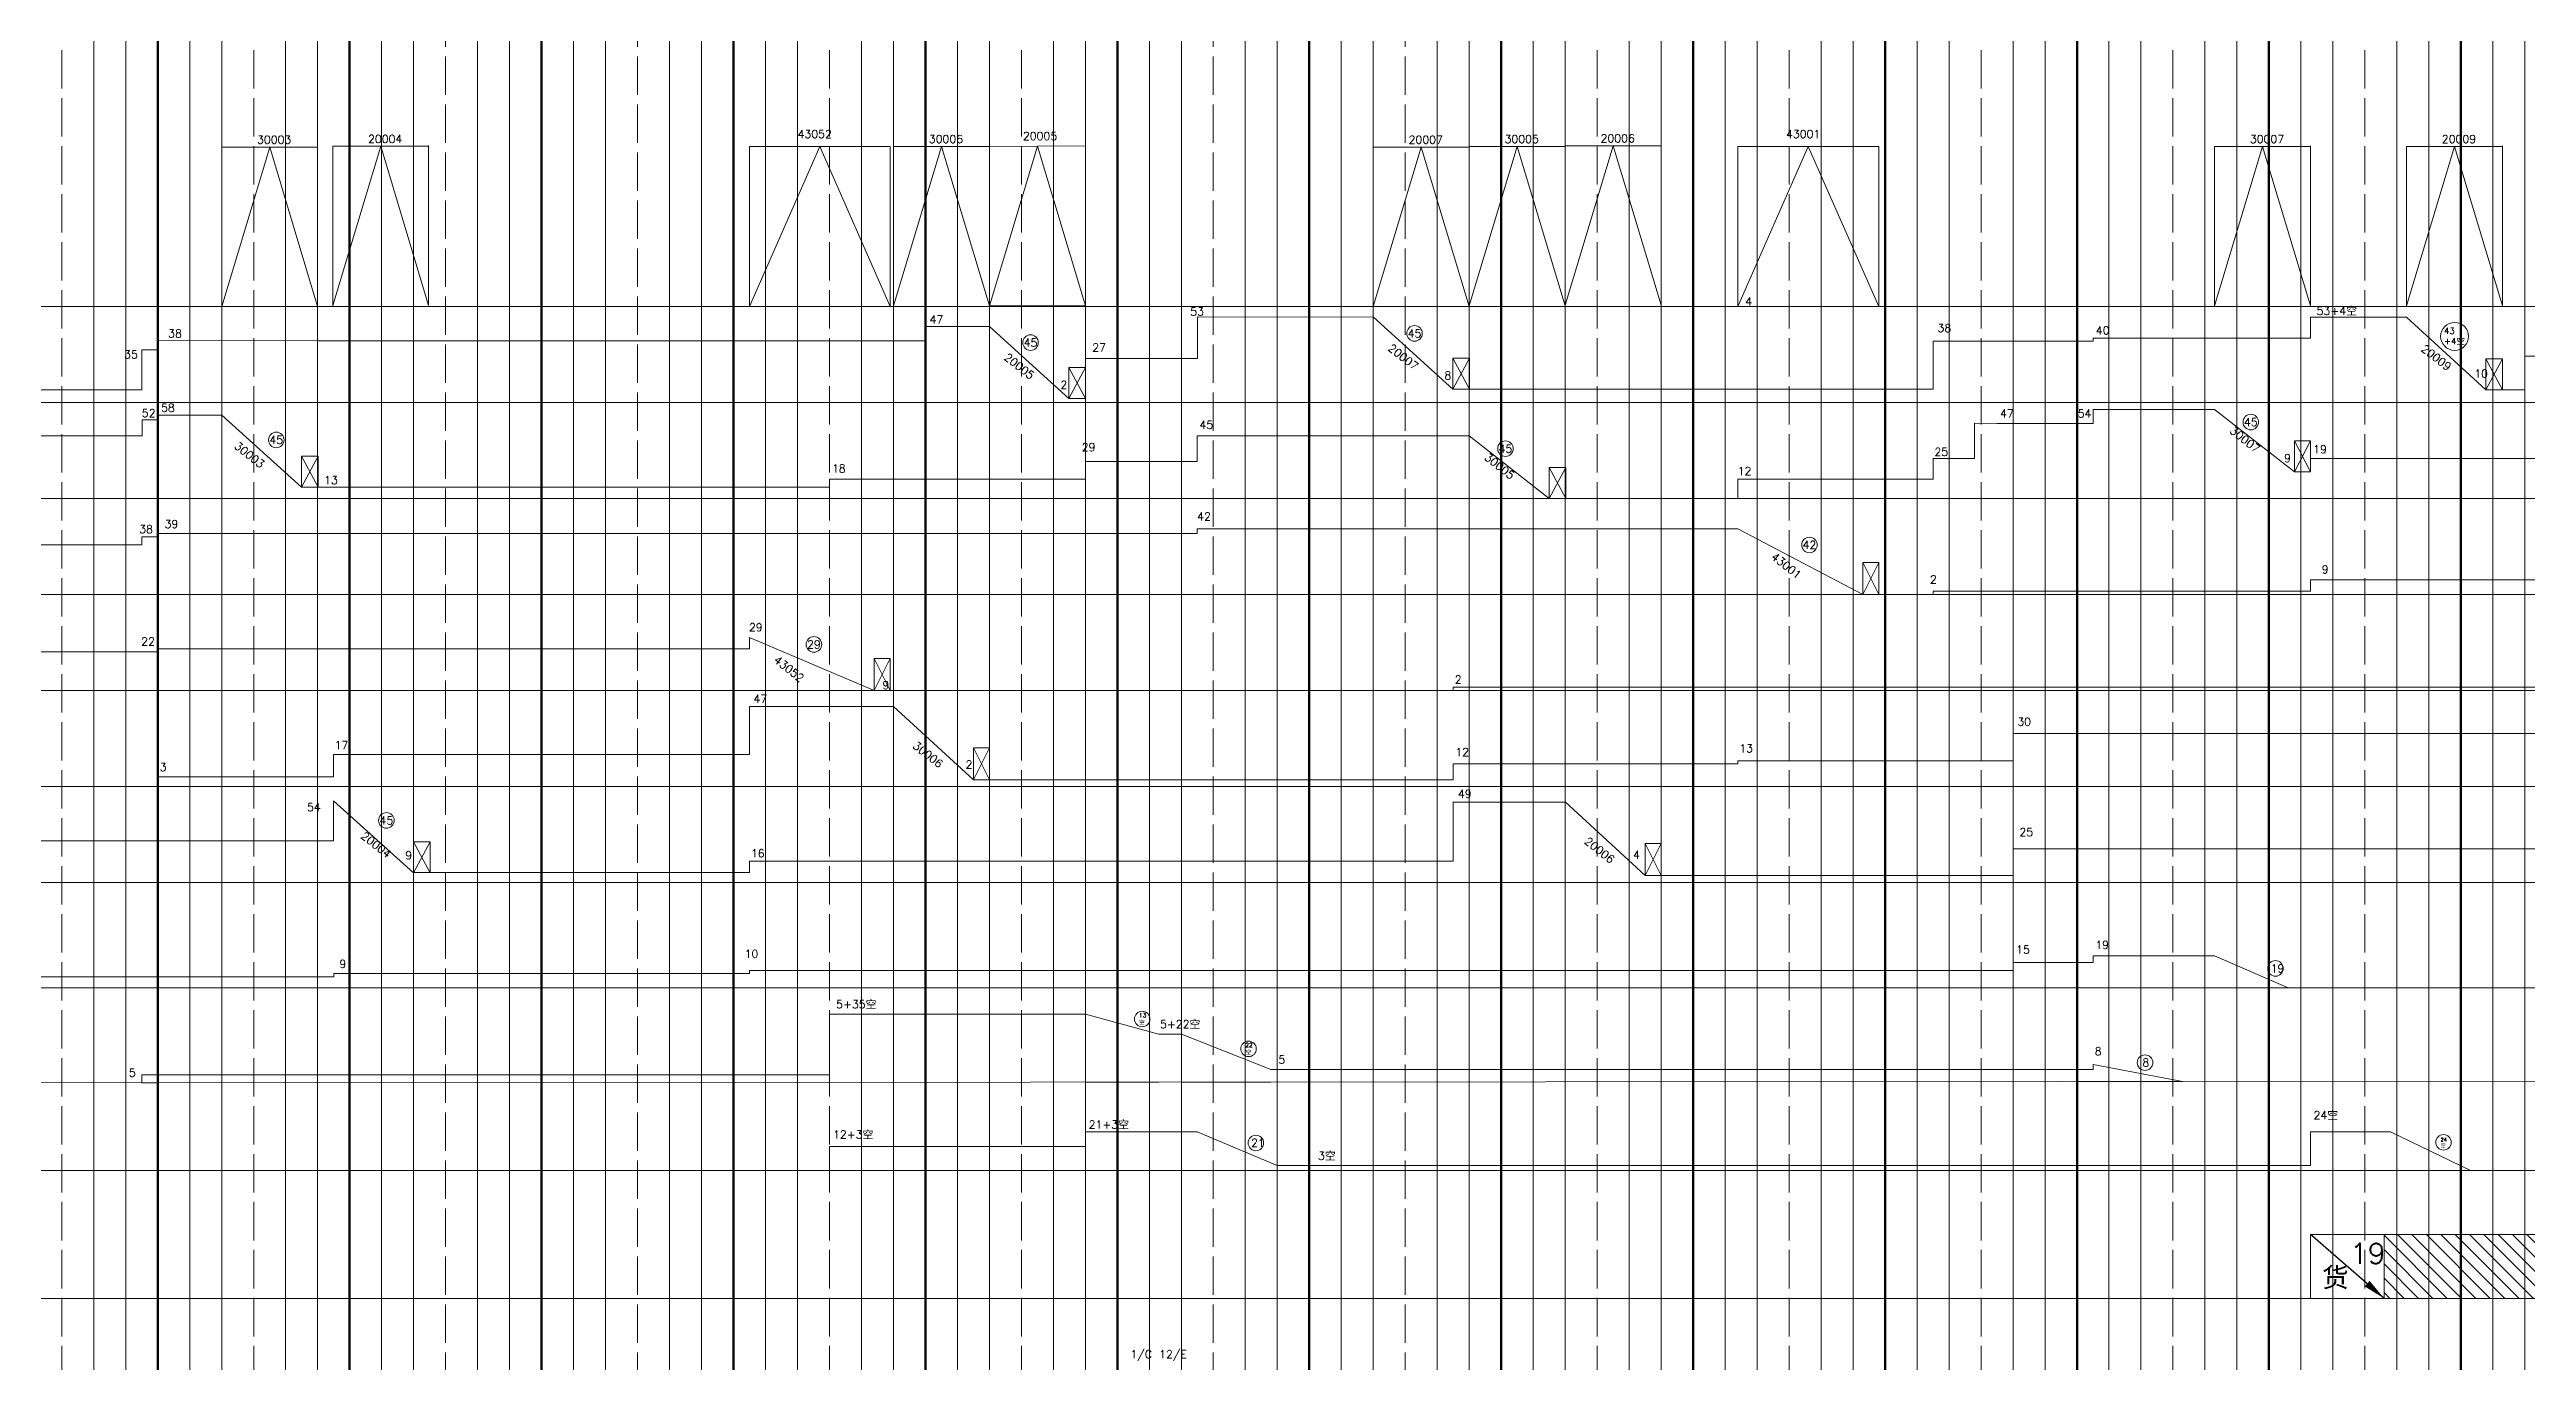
# Model space of a CAD drawing. Header units: millimetres. Extents: x 115 to 2476, y -663 to 894.
# Drawn here: x 801 to 1576, y -247 to 163 of the extents above; entities that cross this region are included whole.
import ezdxf

# ---------------------------------------------------------------- set-up
doc = ezdxf.new("R2010")
doc.units = ezdxf.units.MM
doc.linetypes.add('ACAD_ISO02W100', pattern=[15, 12, -3])
for name, color, linetype, lineweight in [('10xian', 7, 'Continuous', 5), ('十分格1', 3, 'Continuous', 20), ('十分格2', 3, 'ACAD_ISO02W100', 20), ('小时格1', 3, 'Continuous', 100), ('小时格2', 3, 'Continuous', 80), ('摘挂', 7, 'ACAD_ISO02W100', 5)]:
    doc.layers.add(name, color=color, linetype=linetype, lineweight=lineweight)
doc.styles.add('hz', font='txt.shx')
doc.dimstyles.new('ISO-25', dxfattribs={"dimtxt": 2.5, "dimasz": 2.5, "dimexe": 1.25, "dimexo": 0.625, "dimtad": 1, "dimdsep": 46, "dimtxsty": 'Standard', "dimcen": 2.5, "dimadec": 0, "dimazin": 0, "dimtfac": 1, "dimtmove": 0, "dimatfit": 3, "dimfxl": 1, "dimarcsym": 0})

msp = doc.modelspace()

# ---------------------------------------------------------------- hatches: boundary and pattern name
at = {"layer": '10xian', "linetype": 'ByBlock', "true_color": 0x000000}
h = msp.add_hatch(dxfattribs=at)
h.set_pattern_fill('ANSI31', color=18, angle=90)
h.set_pattern_definition([(135, (1153, 6e-14), (-2.245064, -2.245064), [])])
h.paths.add_polyline_path([(1538, -207.11), (1531, -207.11), (1531, -227.11), (1538, -227.11)])
h.paths.add_polyline_path([(1548, -207.11), (1538, -207.11), (1538, -227.11), (1548, -227.11)])
h.paths.add_polyline_path([(1558, -207.11), (1548, -207.11), (1548, -227.11), (1558, -227.11)])
h.paths.add_polyline_path([(1568, -207.11), (1558, -207.11), (1558, -227.11), (1568, -227.11)])
h.paths.add_polyline_path([(1578, -207.11), (1568, -207.11), (1568, -227.11), (1578, -227.11)])
h.paths.add_polyline_path([(1588, -207.11), (1578, -207.11), (1578, -227.11), (1588, -227.11)])
h.paths.add_polyline_path([(1598, -207.11), (1588, -207.11), (1588, -227.11), (1598, -227.11)])
h.paths.add_polyline_path([(1608, -207.11), (1598, -207.11), (1598, -227.11), (1608, -227.11)])
h.paths.add_polyline_path([(1618, -207.11), (1608, -207.11), (1608, -227.11), (1618, -227.11)])
h.paths.add_polyline_path([(1628, -207.11), (1618, -207.11), (1618, -227.11), (1628, -227.11)])
h.paths.add_polyline_path([(1638, -207.11), (1628, -207.11), (1628, -227.11), (1638, -227.11)])
h.paths.add_polyline_path([(1648, -207.11), (1638, -207.11), (1638, -227.11), (1648, -227.11)])
h.paths.add_polyline_path([(1651, -207.11), (1648, -207.11), (1648, -227.11), (1651, -227.11)])

# ---------------------------------------------------------------- linework, layer by layer
at = {"layer": '10xian', "color": 18, "linetype": 'ByBlock', "true_color": 0x000000}
for p, q in [((855, 132.68), (885, 132.68)), ((855, 82.89), (870.02, 132.68)), ((855, 132.47), (855, 82.68)), ((870.02, 132.68), (885, 82.89)), ((885, 132.68), (885, 82.89)), ((889.7, 132.91), (919.7, 132.91)), ((889.7, 83.12), (904.72, 132.91)), ((889.7, 132.7), (889.7, 82.91)), ((904.72, 132.91), (919.7, 83.12)), ((919.7, 132.91), (919.7, 83.12)), ((1020, 82.89), (1020, 132.89)), ((1020, 132.89), (1064, 132.89)), ((1042, 132.89), (1020, 82.89)), ((1064, 82.89), (1042, 132.89)), ((1064, 132.89), (1064, 82.89)), ((1065, 132.89), (1095, 132.89)), ((1065, 83.1), (1080.02, 132.89)), ((1065, 132.68), (1065, 82.89)), ((1080.02, 132.89), (1095, 83.1)), ((1125, 133.1), (1095, 132.89)), ((1095, 83.1), (1110, 133)), ((1095, 132.89), (1095, 83.1)), ((1095, 132.89), (1095, 83.1)), ((1110, 133), (1125, 83.1)), ((1125, 83.1), (1125, 133.1)), ((1215, 132.68), (1245, 132.68)), ((1215, 82.89), (1230.02, 132.68)), ((1215, 132.47), (1215, 82.68)), ((1230.02, 132.68), (1245, 82.89)), ((1245, 132.89), (1275, 132.89)), ((1245, 83.1), (1260.02, 132.89)), ((1245, 132.68), (1245, 82.89)), ((1245, 132.68), (1245, 82.89)), ((1260.02, 132.89), (1275, 83.1)), ((1275, 133.1), (1305, 133.1)), ((1275, 83.31), (1290.02, 133.1)), ((1275, 132.89), (1275, 83.1)), ((1275, 132.89), (1275, 83.1)), ((1290.02, 133.1), (1305, 83.31)), ((1305, 133.1), (1305, 83.31)), ((1305, 133.1), (1305, 83.31)), ((1329, 82.89), (1329, 132.89)), ((1329, 132.89), (1373, 132.89)), ((1351, 132.89), (1329, 82.89)), ((1373, 82.89), (1351, 132.89)), ((1373, 132.89), (1373, 82.89)), ((1478, 132.89), (1508, 132.89)), ((1478, 83.1), (1493.02, 132.89)), ((1478, 132.68), (1478, 82.89)), ((1493.02, 132.89), (1508, 83.1)), ((1508, 132.89), (1508, 83.1)), ((1538, 132.89), (1568, 132.89)), ((1538, 83.1), (1553.02, 132.89)), ((1538, 132.68), (1538, 82.89)), ((1553.02, 132.89), (1568, 83.1)), ((1568, 132.89), (1568, 83.1)), ((1015, 82.89), (1020, 82.89)), ((1095, 83.1), (1125, 83.1)), ((1160.04, 66.63), (1160.04, 79.63)), ((1160.04, 79.63), (1215.04, 79.5)), ((1215.04, 79.5), (1239.88, 57)), ((1508, 73), (1508, 79.5)), ((1508, 79.5), (1538, 79.5)), ((1538, 79.5), (1562.83, 56.81)), ((835, 70.85), (835, 72.35)), ((835, 72.35), (885, 72.13)), ((835, 69.35), (835, 70.85)), ((885, 72.13), (955, 72.13)), ((955, 72.13), (1075, 72.13)), ((1075, 72.13), (1075, 76.63)), ((1075, 76.63), (1095, 76.63)), ((1095, 76.63), (1119.83, 54.13)), ((1390, 57), (1390, 72)), ((1390, 72), (1440, 72)), ((1440, 72), (1440, 73)), ((1440, 73), (1508, 73)), ((830, 56.85), (830, 69.35)), ((830, 69.35), (835, 69.35)), ((1119.83, 54.13), (1119.83, 63.81)), ((1125.04, 54.13), (1125.04, 66.63)), ((1125.04, 66.63), (1160.04, 66.63)), ((1239.88, 57), (1239.88, 66.68)), ((1245.08, 66.7), (1245.08, 57)), ((1562.83, 56.81), (1562.83, 66.49)), ((1568.04, 66.5), (1568.04, 56.81)), ((1575, 56.81), (1575, 67.31)), ((1575, 67.31), (1700, 67.31)), ((795, 56.85), (830, 56.85)), ((1239.88, 57), (1245.08, 57)), ((1245, 57), (1390, 57)), ((1562.83, 56.81), (1568.04, 56.81)), ((1568.04, 56.81), (1575, 56.81)), ((830.11, 42.39), (830.11, 47.39)), ((830.11, 47.39), (835, 47.39)), ((835, 47.39), (835, 48.89)), ((835, 48.89), (855, 48.89)), ((880, 26.39), (855, 48.89)), ((1119.83, 54.13), (1125.04, 54.13)), ((1440, 46.32), (1440, 50.82)), ((1440, 50.7), (1465, 50.7)), ((1465, 50.7), (1478, 50.7)), ((1478, 50.7), (1503, 31.2)), ((705, 42.39), (830.11, 42.39)), ((1160, 34.39), (1160, 42.39)), ((1160, 42.39), (1180, 42.39)), ((1180, 42.39), (1245, 42.39)), ((1245, 42.39), (1270, 22.89)), ((1403, 35.39), (1403, 46.39)), ((1403, 46.39), (1410, 46.32)), ((1410, 46.32), (1440, 46.32)), ((1503, 31.2), (1503, 40.87)), ((1503, 40.87), (1508, 40.87)), ((1508, 31.2), (1503, 40.87)), ((1503, 40.87), (1503, 31.2)), ((1503, 31.2), (1508, 40.87)), ((1508, 40.87), (1508, 31.2)), ((880, 26.39), (880, 36.07)), ((1125, 28.89), (1125, 34.39)), ((1125, 34.39), (1160, 34.39)), ((1270, 22.89), (1270, 32.57)), ((1275.21, 32.58), (1275.21, 22.89)), ((1390, 28.89), (1390, 35.39)), ((1390, 35.39), (1403, 35.39)), ((1503, 31.2), (1508, 31.2)), ((1508, 31.2), (1508, 35.32)), ((1508, 35.32), (1700, 35.32)), ((880, 26.39), (885.21, 26.39)), ((885.21, 26.39), (896.49, 26.39)), ((896.49, 26.39), (955, 26.39)), ((955, 26.39), (1045, 26.39)), ((1045, 26.39), (1045, 28.89)), ((1045, 28.89), (1125, 28.89)), ((1329, 22.89), (1329, 28.89)), ((1329, 28.89), (1390, 28.89)), ((835, 22.89), (830, 22.89)), ((830, 22.89), (855, 22.89)), ((1270, 22.89), (1275.21, 22.89)), ((1325, 22.89), (1329, 22.89)), ((1385, 22.89), (1390, 22.89)), ((795, 8.39), (830, 8.39)), ((830, 8.39), (830, 10.89)), ((830, 10.89), (835, 10.89)), ((835, 10.89), (835, 11.89)), ((835, 11.89), (955, 11.89)), ((955, 11.89), (1160, 11.89)), ((1160, 11.89), (1160, 13.39)), ((1160, 13.39), (1328, 13.39)), ((1328, 13.39), (1329, 13.39)), ((1368, -7.11), (1329, 13.39)), ((1373, 2.89), (1368, 2.89)), ((1368, 2.89), (1368, -7.11)), ((1368, -7.11), (1373, 2.89)), ((1373, 2.89), (1368, 2.89)), ((1368, 2.89), (1373, -7.11)), ((1373, -7.11), (1373, 2.89)), ((1368, -7.11), (1373, -7.11)), ((1373, -7.11), (1368, -7.11)), ((1380, -7.11), (1390, -7.11)), ((1390, -7.11), (1390, -6.11)), ((1390, -6.11), (1508, -6.11)), ((1508, -6.11), (1508, -2.61)), ((1508, -2.61), (1700, -2.61)), ((1020, -24.11), (1020, -20.61)), ((1059, -37.11), (1020, -20.61)), ((1020, -20.61), (1059, -37.11)), ((795, -25.11), (835, -25.11)), ((835, -25.11), (835, -24.11)), ((835, -24.11), (955, -24.11)), ((955, -24.11), (1020, -24.11)), ((1064, -27.11), (1059, -27.11)), ((1059, -27.11), (1059, -37.11)), ((1059, -37.11), (1064, -27.11)), ((1064, -37.11), (1059, -27.11)), ((1064, -37.11), (1064, -27.11)), ((1064, -27.11), (1064, -37.11)), ((1015, -37.11), (1020, -37.11)), ((1020, -37.11), (1059, -37.11)), ((1059, -37.11), (1064, -37.11)), ((1064, -37.11), (1235, -37.11)), ((1235, -37.11), (1240, -37.11)), ((1240, -37.11), (1240, -36.11)), ((1240, -36.11), (1750, -36.11)), ((1020, -57.11), (1020, -42.11)), ((1020, -42.11), (1065, -42.11)), ((1065, -42.11), (1090, -65.11)), ((1415, -59.11), (1415, -50.61)), ((1415, -50.61), (1610, -50.61)), ((890, -64.11), (890, -57.11)), ((890, -57.11), (955, -57.11)), ((954.69, -57), (955, -57.11)), ((955, -57.11), (1020, -57.11)), ((1095, -55.11), (1090, -55.11)), ((1090, -55.11), (1090, -65.11)), ((1090, -65.11), (1095, -55.11)), ((1095, -65.11), (1090, -55.11)), ((1090, -55.11), (1090, -65.11)), ((1095, -65.11), (1095, -55.11)), ((1095, -55.11), (1095, -65.11)), ((1240, -65.11), (1240, -60.11)), ((1240, -60.11), (1325, -60.11)), ((1325, -60.11), (1329, -60.11)), ((1329, -60.11), (1329, -59.11)), ((1329, -59.11), (1415, -59.11)), ((835, -67.11), (835, -64.11)), ((835, -64.11), (885, -64.11)), ((885, -64.11), (890, -64.11)), ((1065, -67.11), (1095, -67.11)), ((1090, -65.11), (1095, -65.11)), ((1095, -65.11), (1240, -65.11)), ((890, -84.11), (890, -71.61)), ((914.95, -94.11), (890, -71.61)), ((1240, -88.51), (1240, -72.01)), ((1240, -72.01), (1275, -72.01)), ((1274.95, -71.97), (1299.95, -94.97)), ((795, -84.11), (890, -84.11)), ((920.15, -94.11), (920.15, -84.42)), ((1304.95, -84.97), (1299.95, -84.97)), ((1299.95, -94.97), (1304.95, -84.97)), ((1304.95, -94.97), (1299.95, -84.97)), ((1299.95, -84.97), (1299.95, -94.97)), ((1304.95, -84.97), (1304.95, -94.97)), ((1020, -94.01), (1020, -90.51)), ((1020, -90.51), (1240, -90.51)), ((1240, -88.51), (1240, -90.51)), ((1415, -94.97), (1415, -86.61)), ((1415, -86.61), (1610, -86.61)), ((915, -94.01), (926.84, -94.01)), ((925, -97.11), (920, -97.11)), ((926.84, -94.01), (955, -94.01)), ((955, -94.01), (1020, -94.01)), ((1299.95, -94.97), (1304.95, -94.97)), ((1304.95, -94.97), (1415, -94.97)), ((1415, -124.61), (1415, -122.11)), ((1415, -122.11), (1440, -122.11)), ((1440, -122.11), (1440, -120.11)), ((1440, -120.11), (1478, -120.11)), ((1501, -130.11), (1478, -120.11)), ((730.04, -126.61), (890.04, -126.61)), ((890.04, -126.61), (890.04, -125.61)), ((890.04, -125.61), (1020.04, -125.61)), ((1020.04, -125.61), (1020.04, -124.61)), ((1020.04, -124.61), (1415, -124.61)), ((1435, -130.11), (1440, -130.11)), ((1440, -130.11), (1463, -130.11)), ((1498, -130.11), (1498, -130.11)), ((1045, -157.28), (1045, -138.28)), ((1045, -138.28), (1125, -138.28)), ((1148, -144.58), (1125, -138.28)), ((1148, -144.58), (1155, -144.58)), ((1183, -155.58), (1155, -144.58)), ((1440, -155.58), (1440, -154.08)), ((1468, -159.36), (1440, -154.08)), ((830, -159.78), (830, -157.28)), ((830, -157.28), (1045, -157.28)), ((835, -159.78), (830, -159.78)), ((1125, -159.58), (1148, -159.58)), ((1155, -159.56), (1183, -159.56)), ((1155, -159.56), (1183, -159.56)), ((1183, -155.58), (1195, -155.58)), ((1195, -155.58), (1440, -155.58)), ((1435, -159.36), (1440, -159.36)), ((1440, -159.36), (1468, -159.36)), ((1125, -179.61), (1125, -175.11)), ((1125, -175.11), (1160, -175.11)), ((1185, -185.61), (1160, -175.11)), ((1508, -185.61), (1508, -175.11)), ((1508, -175.11), (1533, -175.11)), ((1558, -187.11), (1533, -175.11)), ((1045, -185.61), (1045, -179.61)), ((1045, -179.61), (1125, -179.61)), ((1045, -185.61), (1045, -187.11)), ((1185, -185.61), (1205, -185.61)), ((1205, -185.61), (1508, -185.61)), ((1503, -187.11), (1528, -187.11)), ((1508, -227.11), (1508, -207.11)), ((1508, -207.11), (1531, -207.11)), ((1531, -207.11), (1531, -227.11)), ((1531, -207.11), (1651, -207.11))]:
    msp.add_line(p, q, dxfattribs=at)
at = {"layer": '十分格1'}
for p, q in [((815, -554), (815, 686)), ((825, 686), (825, -554)), ((845, 686), (845, -554)), ((855, 686), (855, -554)), ((875, 686), (875, -554)), ((885, -554), (885, 686)), ((905, -554), (905, 686)), ((915, 686), (915, -554)), ((935, -554), (935, 686)), ((945, 686), (945, -554)), ((965, 686), (965, -554)), ((975, -554), (975, 686)), ((995, 686), (995, -554)), ((1005, -554), (1005, 686)), ((1025, -554), (1025, 686)), ((1035, 686), (1035, -554)), ((1055, -554), (1055, 686)), ((1065, 686), (1065, -554)), ((1085, 686), (1085, -554)), ((1095, -554), (1095, 686)), ((1115, 686), (1115, -554)), ((1125, -554), (1125, 686)), ((1145, -554), (1145, 686)), ((1155, 686), (1155, -554)), ((1175, -554), (1175, 686)), ((1185, 686), (1185, -554)), ((1205, 686), (1205, -554)), ((1215, -554), (1215, 686)), ((1235, 686), (1235, -554)), ((1245, -554), (1245, 686)), ((1265, -554), (1265, 686)), ((1275, 686), (1275, -554)), ((1295, -554), (1295, 686)), ((1305, 686), (1305, -554)), ((1325, 686), (1325, -554)), ((1335, -554), (1335, 686)), ((1355, 686), (1355, -554)), ((1365, -554), (1365, 686)), ((1385, -554), (1385, 686)), ((1395, 686), (1395, -554)), ((1415, -554), (1415, 686)), ((1425, 686), (1425, -554)), ((1445, 686), (1445, -554)), ((1455, -554), (1455, 686)), ((1475, 686), (1475, -554)), ((1485, -554), (1485, 686)), ((1505, -554), (1505, 686)), ((1515, 686), (1515, -554)), ((1535, -554), (1535, 686)), ((1545, 686), (1545, -554)), ((1565, 686), (1565, -554)), ((1575, -554), (1575, 686))]:
    msp.add_line(p, q, dxfattribs=at)
at = {"layer": '十分格2'}
for p, q in [((805, -554), (805, 686)), ((865, -554), (865, 686)), ((925, 686), (925, -554)), ((985, 686), (985, -554)), ((1045, -554), (1045, 686)), ((1105, -554), (1105, 686)), ((1165, 686), (1165, -554)), ((1225, 686), (1225, -554)), ((1285, -554), (1285, 686)), ((1345, -554), (1345, 686)), ((1405, -554), (1405, 686)), ((1465, -554), (1465, 686)), ((1525, -554), (1525, 686))]:
    msp.add_line(p, q, dxfattribs=at)
at = {"layer": '十分格2', "color": 18, "linetype": 'ByBlock', "true_color": 0x000000}
for p, q in [((355, 82.89), (1795, 82.89)), ((355, 52.89), (1795, 52.89)), ((355, 22.89), (1795, 22.89)), ((355, -7.11), (1795, -7.11)), ((355, -37.11), (1795, -37.11)), ((355, -67.11), (1795, -67.11)), ((355, -97.11), (1795, -97.11)), ((355, -130.11), (1795, -130.11)), ((355, -160.11), (1795, -159.11)), ((355, -187.11), (1795, -187.11)), ((355, -227.11), (1795, -227.11))]:
    msp.add_line(p, q, dxfattribs=at)
at = {"layer": '小时格1'}
for p, q in [((1075, -554), (1075, 686)), ((1075, -554), (1075, 686)), ((1435, 686), (1435, -554))]:
    msp.add_line(p, q, dxfattribs=at)
at = {"layer": '小时格2'}
for p, q in [((835, 686), (835, -554)), ((835, -554), (835, 686)), ((895, -554), (895, 686)), ((895, 686), (895, -554)), ((955, 686), (955, -554)), ((1015, -554), (1015, 686)), ((1015, 686), (1015, -554)), ((1135, -554), (1135, 686)), ((1195, 686), (1195, -554)), ((1255, -554), (1255, 686)), ((1315, 686), (1315, -554)), ((1375, -554), (1375, 686)), ((1495, 686), (1495, -554)), ((1555, -554), (1555, 686)), ((1555, -554), (1555, 686))]:
    msp.add_line(p, q, dxfattribs=at)
at = {"layer": '摘挂', "color": 18, "linetype": 'ByBlock', "true_color": 0x000000}
for p, q in [((855, 82.68), (855, 132.68)), ((885, 82.89), (885, 132.89)), ((889.7, 82.91), (889.7, 132.91)), ((889.7, 82.91), (889.7, 132.91)), ((919.7, 83.12), (919.7, 133.12)), ((1065, 82.89), (1065, 132.89)), ((1065, 82.89), (1065, 132.89)), ((1095, 83.1), (1095, 133.1)), ((1215, 82.68), (1215, 132.68)), ((1215, 82.68), (1215, 132.68)), ((1245, 82.89), (1245, 132.89)), ((1245, 82.89), (1245, 132.89)), ((1245, 82.89), (1245, 132.89)), ((1275, 83.1), (1275, 133.1)), ((1275, 83.1), (1275, 133.1)), ((1275, 83.1), (1275, 133.1)), ((1305, 83.31), (1305, 133.31)), ((1305, 83.31), (1305, 133.31)), ((1305, 83.31), (1305, 133.31)), ((1478, 82.89), (1478, 132.89)), ((1508, 83.1), (1508, 133.1)), ((1538, 82.89), (1538, 132.89)), ((1568, 83.1), (1568, 133.1)), ((1119.83, 63.81), (1125.04, 63.82)), ((1119.83, 54.13), (1125.04, 63.82)), ((1125.04, 54.13), (1119.83, 63.81)), ((1125.04, 63.82), (1125.04, 54.13)), ((1239.88, 66.68), (1245.08, 66.7)), ((1239.88, 57), (1245.08, 66.7)), ((1245.08, 57), (1239.88, 66.68)), ((1562.83, 66.49), (1568.04, 66.5)), ((1562.83, 56.81), (1568.04, 66.5)), ((1568.04, 56.81), (1562.83, 66.49)), ((880, 36.07), (885.21, 36.08)), ((880, 26.39), (885.21, 36.08)), ((885.21, 26.39), (880, 36.07)), ((885.21, 36.08), (885.21, 26.39)), ((1270, 32.57), (1275.21, 32.58)), ((1270, 22.89), (1275.21, 32.58)), ((1275.21, 22.89), (1270, 32.57)), ((914.95, -84.43), (920.15, -84.42)), ((914.95, -94.11), (920.15, -84.42)), ((920.15, -94.11), (914.95, -84.43)), ((914.95, -84.43), (914.95, -94.11))]:
    msp.add_line(p, q, dxfattribs=at)
for centre, radius in [((1553.05, 73.5), 4.37), ((1107.86, 71.57), 2.43), ((1227.9, 74.45), 2.43), ((1489.33, 46.74), 2.43), ((872.07, 41.15), 2.43), ((1256.33, 38.43), 2.43), ((1351.36, 8.33), 2.43), ((1040.14, -22.74), 2.43), ((906.49, -77.75), 2.43), ((1497.04, -124), 2.43), ((1142.76, -139.82), 2.43), ((1176.01, -149.14), 2.43), ((1456.28, -153.45), 2.43), ((1178.3, -178.55), 2.43), ((1549.57, -178.35), 2.43)]:
    msp.add_circle(centre, radius, dxfattribs=at)

# ---------------------------------------------------------------- texts
at = {"layer": '10xian', "color": 18, "linetype": 'ByBlock', "true_color": 0x000000, "attachment_point": 1, "style": 'hz'}
for s, width, gutter_width, insert, char_height in [('4', 8.7143, 12.5, (1331.3, 85.71), 2.5), ('47', 8.7143, 12.5, (1076.31, 80.07), 2.5), ('53', 8.7143, 12.5, (1157.78, 82.52), 2.5), ('53+4{\\fSimSun|b0|i0|c134|p2;空}', 15.4558, 12.5, (1509.9, 82.74), 2.5), ('38', 8.138, 12.5, (838.26, 75.67), 2.5), ('45', 4.2358, 12.5, (1105.71, 72.81), 2.5), ('27', 8.7143, 12.5, (1127.15, 71.26), 2.5), ('45', 4.2358, 12.5, (1225.75, 75.69), 2.5), ('38', 8.7143, 12.5, (1391.39, 77.38), 2.5), ('40', 8.7143, 12.5, (1440.87, 76.65), 2.5), ('43\\P+4{\\fSimSun|b0|i0|c134|p2;空}', 8.6537, 9.6, (1549.77, 76.19), 1.9209), ('35', 8.138, 12.5, (824.5, 69.12), 2.5), ('8', 8.7143, 12.5, (1237.23, 62.55), 2.5), ('10', 8.7143, 12.5, (1559.2, 63.12), 2.5), ('2', 8.7143, 12.5, (1117.19, 59.67), 2.5), ('52', 9.3828, 12.5, (830.03, 50.82), 2.5), ('58', 9.3828, 12.5, (836.03, 52.46), 2.5), ('45', 8.7143, 12.5, (1160.66, 47.13), 2.5), ('47', 8.7143, 12.5, (1410.96, 50.7), 2.5), ('54', 8.7143, 12.5, (1435.2, 50.7), 2.5), ('45', 4.2358, 12.5, (1487.17, 47.98), 2.5), ('45', 4.2358, 12.5, (869.92, 42.39), 2.5), ('29', 8.7143, 12.5, (1123.85, 40.14), 2.5), ('45', 4.2358, 12.5, (1254.17, 39.67), 2.5), ('19', 8.7143, 12.5, (1508.84, 39.51), 2.5), ('18', 8.7143, 12.5, (1045.78, 33.49), 2.5), ('12', 8.7143, 12.5, (1328.92, 32.68), 2.5), ('25', 8.7143, 12.5, (1390.41, 38.65), 2.5), ('9', 8.7143, 12.5, (1499.7, 36.71), 2.5), ('13', 8.7143, 12.5, (887.02, 29.84), 2.5), ('39', 8.7143, 12.5, (837.16, 16.13), 2.5), ('42', 8.7143, 12.5, (1159.96, 18.46), 2.5), ('38', 8.7143, 12.5, (829.21, 14.53), 2.5), ('42', 7.7596, 12.5, (1349.2, 9.57), 2.5), ('9', 8.7143, 12.5, (1511.52, 1.96), 2.5), ('2', 8.7143, 12.5, (1389.03, -1.19), 2.5), ('22', 4.2358, 12.5, (829.84, -20.59), 2.5), ('29', 6.0638, 12.5, (1019.83, -16.15), 2.5), ('29', 4.2358, 12.5, (1037.99, -21.5), 2.5), ('47', 8.138, 12.5, (1021.26, -38.46), 2.5), ('9', 6.0638, 12.5, (1061.57, -34.2), 2.5), ('2', 6.0638, 12.5, (1240.49, -32.48), 2.5), ('30', 8.138, 12.5, (1416.34, -45.67), 2.5), ('17', 8.138, 12.5, (890.3, -52.94), 2.5), ('13', 8.138, 12.5, (1329.42, -53.98), 2.5), ('3', 8.138, 12.5, (835.66, -59.84), 2.5), ('2', 8.138, 12.5, (1087.54, -59.05), 2.5), ('12', 8.138, 12.5, (1240.66, -55.13), 2.5), ('49', 8.138, 12.5, (1241.48, -68.21), 2.5), ('54', 11.2492, 12.5, (881.67, -72.38), 2.5), ('45', 4.2358, 12.5, (904.33, -76.5), 2.5), ('25', 8.138, 12.5, (1416.98, -80.14), 2.5), ('9', 8.138, 12.5, (912.38, -87.4), 2.5), ('16', 8.138, 12.5, (1020.45, -86.78), 2.5), ('4', 8.138, 12.5, (1296.22, -87.28), 2.5), ('19', 8.7143, 12.5, (1440.72, -115.4), 2.5), ('9', 8.7143, 12.5, (891.79, -121.34), 2.5), ('10', 8.7143, 12.5, (1018.48, -118.2), 2.5), ('15', 8.7143, 12.5, (1415.98, -116.89), 2.5), ('19', 4.2358, 12.5, (1495.53, -122.74), 2.5), ('5+35{\\fSimSun|b0|i0|c134|p2;空}', 17.4201, 12.5, (1047.09, -133.97), 2.5), ('13{\\fSimSun|b0|i0|c134|p2;空}', 2.2732, 6.71, (1141.74, -137.96), 1.3417), ('5+22{\\fSimSun|b0|i0|c134|p2;空}', 17.4201, 12.5, (1148.34, -140.19), 2.5), ('22{\\fSimSun|b0|i0|c134|p2;空}', 2.2732, 6.71, (1174.99, -147.29), 1.3417), ('5', 17.4201, 12.5, (1185.37, -151.24), 2.5), ('8', 17.4201, 12.5, (1440.54, -148.6), 2.5), ('8', 4.2358, 12.5, (1455.45, -152.15), 2.5), ('5', 11.2492, 12.5, (826, -155.34), 2.5), ('24{\\fSimSun|b0|i0|c134|p2;空}', 12.4941, 12.5, (1508.94, -168.62), 2.5), ('12+3{\\fSimSun|b0|i0|c134|p2;空}', 15.5966, 12.5, (1046.11, -174.69), 2.5), ('21+3{\\fSimSun|b0|i0|c134|p2;空}', 12.4941, 12.5, (1126.02, -171.56), 2.5), ('21', 4.2358, 12.5, (1176.79, -177.28), 2.5), ('24{\\fSimSun|b0|i0|c134|p2;空}', 1.8942, 5.59, (1548.68, -176.94), 1.118), ('3{\\fSimSun|b0|i0|c134|p2;空}', 12.4941, 12.5, (1197.71, -181.32), 2.5), ('{\\fSimSun|b0|i0|c134|p2;货}', 15.7176, 30.26, (1511.63, -217.55), 6.0524), ('19', 10.966, 32.36, (1520.35, -209.89), 6.472), ('1/C 12/E', 51.0228, 12.5, (1139.09, -243.33), 2.5)]:
    msp.add_mtext_dynamic_manual_height_columns(s, width=width, gutter_width=gutter_width, heights=[0], dxfattribs=dict(at, insert=insert, char_height=char_height))
at = {"layer": '10xian', "color": 18, "linetype": 'ByBlock', "true_color": 0x000000, "char_height": 2.5, "attachment_point": 1, "rotation": 321.65475, "style": 'hz'}
for s, insert in [('20007', (1220.95, 71.38)), ('20009', (1543.91, 71.18)), ('20005', (1100.91, 68.5)), ('30003', (860.27, 40.76)), ('30007', (1484.07, 45.57)), ('30005', (1251.07, 37.26)), ('43001', (1340.7, 6.17)), ('43052', (1028.94, -26.1)), ('30006', (1072.37, -52.9)), ('20004', (899.84, -81.07)), ('20006', (1282.33, -82.75))]:
    msp.add_mtext_dynamic_manual_height_columns(s, width=13.28, gutter_width=12.5, heights=[0], dxfattribs=dict(at, insert=insert))
at = {"layer": '摘挂', "color": 18, "linetype": 'ByBlock', "true_color": 0x000000, "char_height": 2.5, "attachment_point": 1, "style": 'hz'}
for s, insert in [('30003', (866.05, 136.23)), ('20004', (900.75, 136.46)), ('43052', (1035.03, 138)), ('30006', (1076.05, 136.44)), ('20005', (1105.47, 137.36)), ('20007', (1226.05, 136.23)), ('30005', (1256.05, 136.44)), ('20006', (1286.05, 136.65)), ('43001', (1344.03, 138)), ('30007', (1489.05, 136.44)), ('20009', (1549.05, 136.44))]:
    msp.add_mtext_dynamic_manual_height_columns(s, width=14.5575, gutter_width=12.5, heights=[0], dxfattribs=dict(at, insert=insert))

# ---------------------------------------------------------------- leaders
at = {"layer": '十分格2', "color": 0, "linetype": 'ByBlock'}
msp.add_leader([(1531, -227.11), (1508, -207.11)], dimstyle='ISO-25', override={"dimasz": 7, "dimgap": 0.625, "dimtad": 0, "dimdec": 4, "dimtdec": 4, "dimfrac": 2}, dxfattribs=at)

doc.saveas('drawing.dxf')
